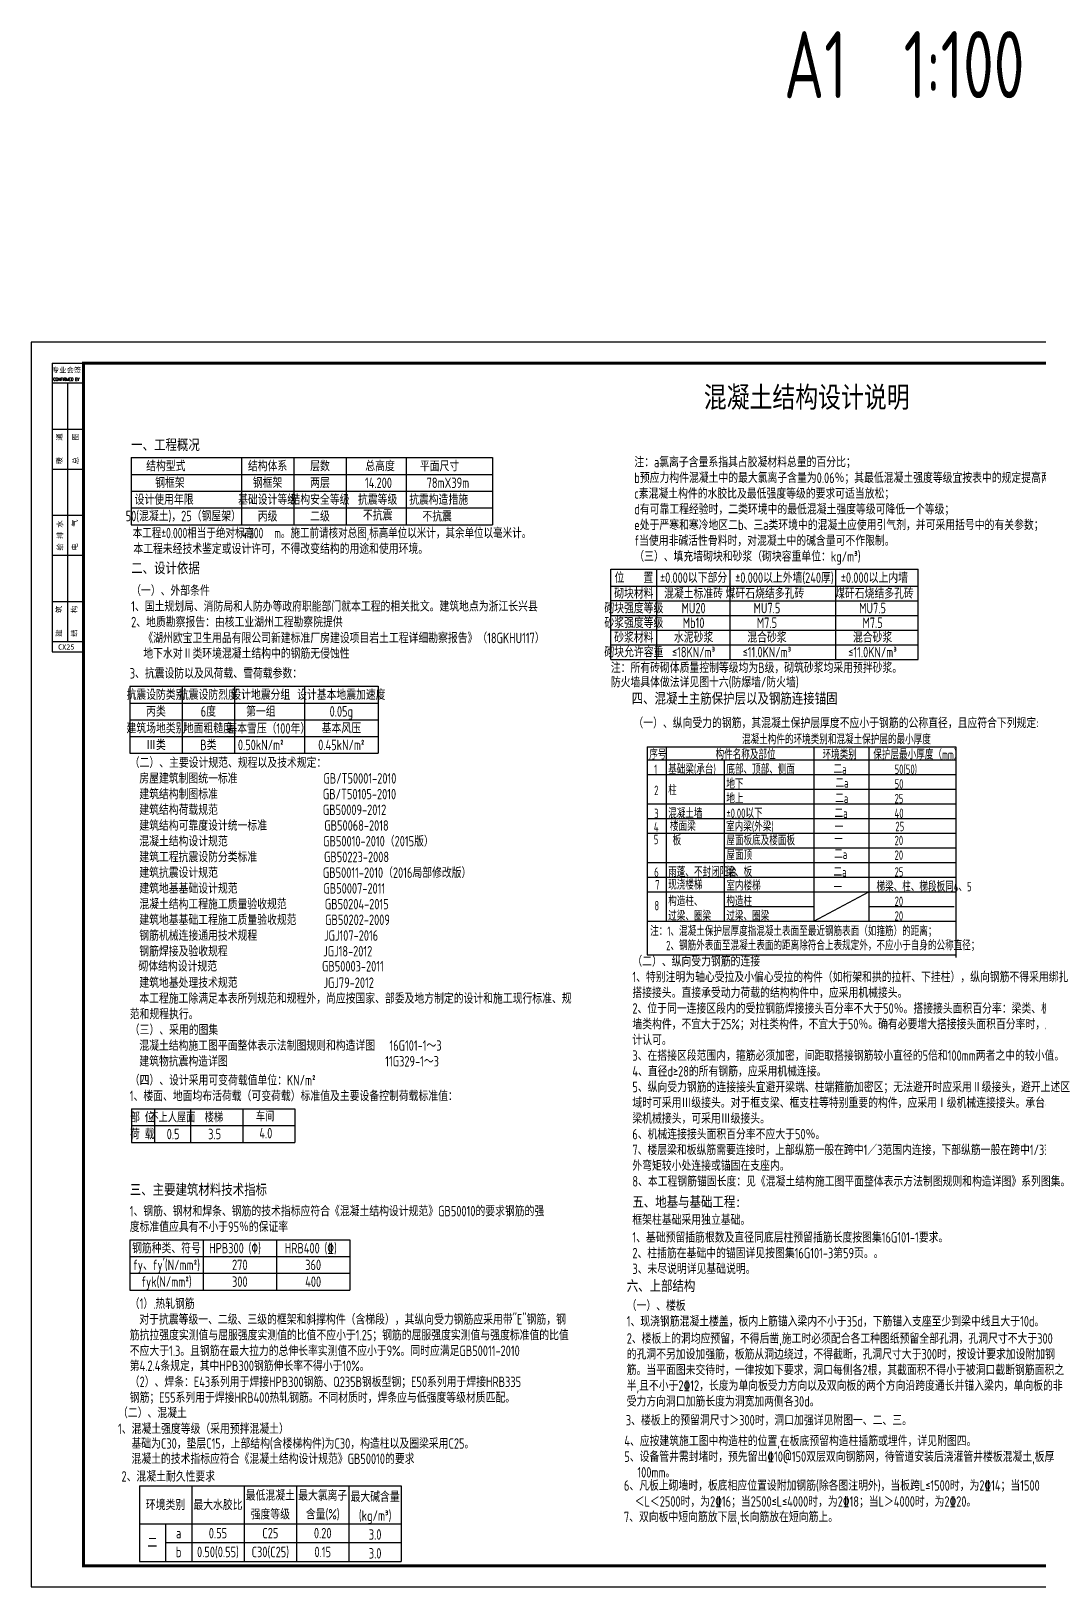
# Model space of a CAD drawing. Extents: x -138012 to 2129925, y -311560 to 0.
# Drawn here: x -60564 to -12482, y -186039 to -111801 of the extents above; entities that cross this region are included whole.
import ezdxf
from ezdxf.enums import TextEntityAlignment as Align

# ---------------------------------------------------------------- set-up
doc = ezdxf.new("R2010")
doc.units = 0
doc.header["$LTSCALE"] = 1000
doc.header["$MEASUREMENT"] = 0
doc.layers.get('0').update_dxf_attribs({"linetype": 'CONTINUOUS'})
for name, color, linetype in [('3', 3, 'CONTINUOUS'), ('G', 3, 'CONTINUOUS'), ('TAB', 7, 'CONTINUOUS'), ('TEXT', 7, 'CONTINUOUS'), ('图框', 4, 'CONTINUOUS')]:
    doc.layers.add(name, color=color, linetype=linetype)
doc.styles.add('FF', font='tssdeng.shx', dxfattribs={"width": 0.7, "bigfont": 'tssdchn.shx'})
doc.styles.add('iIcon2', font='')
doc.styles.add('MIMI-TKWZ', font='romanc.shx', dxfattribs={"width": 0.75, "oblique": 15, "bigfont": 'bigfont.shx'})
doc.styles.add('tss', font='tssdeng.shx', dxfattribs={"width": 0.75, "bigfont": 'tssdchn.shx'})
doc.styles.add('TSSD', font='Tssdeng.shx', dxfattribs={"width": 0.8, "bigfont": 'tssdchn.shx'})
doc.styles.add('黑体', font='simhei.ttf')
doc.styles.get('iIcon2').set_extended_font_data('SimSun')

# ---------------------------------------------------------------- blocks, each defined once
blk = doc.blocks.new('654634')
at = {"layer": '图框'}
for p, q in [((71967, -136041), (73467, -136041)), ((71967, -136041), (71967, -149325)), ((71967, -136987), (73467, -136987)), ((71967, -139193), (73467, -139193)), ((71967, -141099), (73467, -141099)), ((71967, -143306), (73467, -143306)), ((71967, -145212), (73467, -145212)), ((71967, -147419), (73467, -147419)), ((71967, -149325), (73467, -149325)), ((71967, -149325), (71967, -149825)), ((71967, -149825), (73467, -149825))]:
    blk.add_line(p, q, dxfattribs=at)
blk.add_lwpolyline([(72717, -149325), (72717, -136987)], dxfattribs=at)
at = {"layer": '图框', "style": 'iIcon2'}
for s, p in [('专业会签', (71956, -136500)), ('CX25', (72252, -149714))]:
    blk.add_text(s, height=250, dxfattribs=at).set_placement(p)
at = {"layer": '图框', "style": 'MIMI-TKWZ', "width": 0.75}
blk.add_text('CONFIRMED BY', height=145, dxfattribs=at).set_placement((72026, -136885))
at = {"layer": '图框', "style": 'iIcon2'}
for s, p in [('暖    通', (72436, -140877)), ('总    图', (73213, -140877)), ('给 排 水', (72469, -144990)), ('电    气', (73176, -144990)), ('建    筑', (72418, -149103)), ('结    构', (73149, -149103))]:
    blk.add_text(s, height=250, rotation=90, dxfattribs=at).set_placement(p)

msp = doc.modelspace()

# ---------------------------------------------------------------- linework, layer by layer
at = {"linetype": 'ByBlock'}
for p in [(-32904.967, -141781.858), (-28984.756, -141781.858)]:
    msp.add_line(p, (-18245.827, -141781.858), dxfattribs=at)
at = {"color": 7}
for p, q in [((-31176.508, -145958.987), (-31176.508, -155879.198)), ((-31176.508, -145958.987), (-16437.935, -145958.987)), ((-31176.508, -145958.987), (-16437.935, -145958.987)), ((-30270.322, -145958.987), (-30270.322, -152179.223)), ((-23217.3, -145958.987), (-23217.3, -152179.223)), ((-20601.772, -145958.987), (-20601.772, -152179.223)), ((-16437.935, -145958.987), (-16437.935, -155998.415)), ((-31176.508, -146578.848), (-16437.935, -146578.848)), ((-27494.336, -146578.848), (-27494.336, -152179.223)), ((-31176.508, -147278.848), (-16437.935, -147278.848)), ((-31176.508, -147278.848), (-16437.935, -147278.848)), ((-27494.336, -147978.848), (-16437.935, -147978.848)), ((-31176.508, -148678.848), (-16437.935, -148678.848)), ((-31176.508, -149378.848), (-16437.935, -149378.848)), ((-31176.508, -149378.848), (-16524.653, -149378.848)), ((-31089.79, -149378.848), (-16437.935, -149378.848)), ((-31176.508, -150078.848), (-16437.935, -150078.848)), ((-27494.336, -150078.848), (-16437.935, -150078.848)), ((-27494.336, -150078.848), (-16437.935, -150078.848)), ((-31176.508, -151478.848), (-16437.935, -151478.848)), ((-31176.508, -152179.223), (-16524.653, -152179.223)), ((-31176.508, -152179.223), (-16524.653, -152179.223)), ((-31176.508, -152179.223), (-16524.653, -152179.223)), ((-31176.508, -152179.223), (-16437.935, -152179.223)), ((-30270.322, -152179.223), (-30270.322, -154278.848)), ((-27494.336, -152178.848), (-16524.653, -152178.848)), ((-27494.336, -152179.223), (-27494.336, -154278.848)), ((-23217.3, -152179.223), (-23217.3, -154278.848)), ((-20601.772, -152179.223), (-20601.772, -154278.848)), ((-31176.508, -152878.848), (-16524.653, -152878.848)), ((-27494.336, -153578.848), (-23217.3, -153578.848)), ((-20601.772, -153578.848), (-16524.653, -153578.848)), ((-31176.508, -154278.848), (-16437.935, -154278.848)), ((-31176.508, -155879.198), (-16437.935, -155879.198))]:
    msp.add_line(p, q, dxfattribs=at)
msp.add_lwpolyline([(-60563.781, -186039.453), (23536.219, -186039.453), (23536.219, -126639.453), (-60563.781, -126639.453)], close=True)
at = {"const_width": 80}
msp.add_lwpolyline([(-58063.781, -185039.453), (22536.219, -185039.453), (22536.219, -127639.453), (-58063.781, -127639.453)], close=True, dxfattribs=at)
at = {"layer": '3', "const_width": 100}
msp.add_lwpolyline([(-58063.779, -127639.453), (16036.221, -127639.453), (16036.221, -185039.453), (-58063.779, -185039.453)], close=True, dxfattribs=at)
at = {"layer": 'G', "color": 7}
for p, q in [((-31176.508, -145958.987), (-16437.935, -145958.987)), ((-31176.508, -145958.987), (-16437.935, -145958.987)), ((-31176.508, -146578.848), (-16437.935, -146578.848)), ((-31176.508, -147278.848), (-16437.935, -147278.848)), ((-31176.508, -147278.848), (-16437.935, -147278.848)), ((-31176.508, -148678.848), (-16437.935, -148678.848)), ((-31176.508, -149378.848), (-16437.935, -149378.848)), ((-31176.508, -150078.848), (-16437.935, -150078.848)), ((-27494.336, -150778.848), (-16437.935, -150778.848)), ((-31176.508, -151478.848), (-16437.935, -151478.848)), ((-31176.508, -151478.848), (-16437.935, -151478.848)), ((-31176.508, -152178.848), (-16437.935, -152178.848)), ((-31176.508, -152878.473), (-16437.935, -152878.473)), ((-23217.3, -154278.848), (-20601.772, -152878.848))]:
    msp.add_line(p, q, dxfattribs=at)
at = {"layer": 'TAB'}
for p, q in [((-55789.625, -132153.425), (-38553.837, -132153.425)), ((-55789.625, -132153.425), (-55789.625, -135353.425)), ((-50530.575, -132153.425), (-50530.575, -135353.425)), ((-48030.575, -132153.425), (-48030.575, -135353.425)), ((-45530.575, -132153.425), (-45530.575, -135353.425)), ((-42675.265, -132153.425), (-42675.265, -135353.425)), ((-38553.837, -132153.425), (-38553.837, -135353.425)), ((-55789.625, -132953.425), (-38553.837, -132953.425)), ((-55789.625, -133753.425), (-38553.837, -133753.425)), ((-55789.625, -134553.425), (-38553.837, -134553.425)), ((-55789.625, -135353.425), (-38553.837, -135353.425)), ((-55856.524, -143062.628), (-55856.524, -146262.628)), ((-55856.523, -143062.628), (-44013.134, -143062.628)), ((-53356.523, -143062.628), (-53356.523, -146262.628)), ((-50856.523, -143062.628), (-50856.523, -146262.628)), ((-47513.134, -143062.628), (-47513.134, -146262.628)), ((-44013.134, -143062.628), (-44013.134, -146262.628)), ((-55856.523, -143862.628), (-44013.134, -143862.628)), ((-55856.523, -144662.628), (-44013.134, -144662.628)), ((-55856.523, -145462.628), (-44013.134, -145462.628)), ((-55856.523, -146262.628), (-44013.134, -146262.628)), ((-55774.397, -163229.404), (-55774.397, -164829.404)), ((-55774.396, -163229.404), (-54670.616, -163229.404)), ((-54670.616, -163229.404), (-54670.616, -164829.404)), ((-54670.616, -163229.404), (-52956.383, -163229.404)), ((-54670.616, -163229.404), (-54670.616, -164829.404)), ((-52956.383, -163229.404), (-52956.383, -164829.404)), ((-52956.383, -163229.404), (-52956.383, -164829.404)), ((-52956.383, -163229.404), (-52956.383, -164829.404)), ((-52956.383, -163229.404), (-47973.875, -163229.404)), ((-52956.383, -163229.404), (-52956.383, -164829.404)), ((-50465.129, -163229.404), (-50465.129, -164829.404)), ((-50465.129, -163229.404), (-50465.129, -164829.404)), ((-50465.129, -163229.404), (-50465.129, -164829.404)), ((-47973.875, -163229.404), (-47973.875, -164829.404)), ((-47973.875, -163229.404), (-47973.875, -164829.404)), ((-47973.875, -163229.404), (-47973.875, -164829.404)), ((-55774.396, -164029.404), (-54670.616, -164029.404)), ((-54670.616, -164029.404), (-52956.383, -164029.404)), ((-52956.383, -164029.404), (-47973.875, -164029.404)), ((-55774.397, -164829.404), (-47973.874, -164829.403)), ((-52956.383, -164829.404), (-47973.875, -164829.404)), ((-52956.383, -164829.404), (-47973.875, -164829.404)), ((-55400.512, -181223.813), (-42900.512, -181223.813)), ((-55400.512, -181223.813), (-55400.512, -184823.813)), ((-52900.512, -181223.813), (-52900.512, -184823.813)), ((-50400.512, -181223.813), (-50400.512, -184823.813)), ((-47900.512, -181223.813), (-47900.512, -184823.813)), ((-45400.512, -181223.813), (-45400.512, -184823.813)), ((-42900.512, -181223.813), (-42900.512, -184823.813)), ((-55400.512, -183023.813), (-42900.512, -183023.813)), ((-55400.512, -183023.813), (-42900.512, -183023.813)), ((-54150.512, -183023.813), (-54150.512, -184823.813)), ((-54150.512, -183923.813), (-42900.512, -183923.813)), ((-55400.512, -184823.813), (-42900.512, -184823.813))]:
    msp.add_line(p, q, dxfattribs=at)
at = {"layer": 'TEXT', "color": 7}
for p, q in [((-32904.967, -137481.858), (-18245.827, -137481.858)), ((-32904.967, -141781.858), (-32904.967, -137481.858)), ((-30704.967, -141781.857), (-30704.967, -137481.857)), ((-28984.756, -137481.858), (-18245.827, -137481.858)), ((-27204.967, -141781.857), (-27204.967, -137481.857)), ((-22166.038, -141781.857), (-22166.038, -137481.857)), ((-18245.827, -141781.858), (-18245.827, -137481.857)), ((-18245.827, -141781.858), (-18245.827, -137481.858)), ((-32904.967, -138281.857), (-18245.827, -138281.857)), ((-28984.756, -138281.857), (-18245.827, -138281.858)), ((-30704.967, -138981.857), (-32904.967, -138981.857)), ((-30704.967, -138981.857), (-18245.827, -138981.857)), ((-26784.756, -138981.857), (-18245.827, -138981.858)), ((-32904.967, -139681.857), (-22166.038, -139681.857)), ((-22166.038, -139681.857), (-18245.827, -139681.857)), ((-18245.827, -139681.857), (-18245.827, -139681.858)), ((-30704.967, -140381.857), (-32904.967, -140381.857)), ((-30704.967, -140381.857), (-22166.038, -140381.857)), ((-22166.038, -140381.857), (-18245.827, -140381.857)), ((-18245.827, -140381.857), (-18245.827, -140381.858)), ((-32904.967, -141081.857), (-22166.038, -141081.857)), ((-22166.038, -141081.857), (-18245.827, -141081.857)), ((-18245.827, -141081.857), (-18245.827, -141081.858)), ((-55856.524, -169475.195), (-55856.524, -171875.195)), ((-55856.523, -169475.195), (-45356.523, -169475.195)), ((-52356.523, -169475.195), (-52356.523, -171875.195)), ((-48856.523, -169475.195), (-48856.523, -171875.195)), ((-45356.523, -169475.195), (-45356.523, -171875.195)), ((-55856.523, -170275.195), (-45356.523, -170275.195)), ((-55856.523, -171075.195), (-45356.523, -171075.195)), ((-55606.523, -171075.195), (-45356.523, -171075.195)), ((-55856.523, -171875.195), (-45356.523, -171875.195))]:
    msp.add_line(p, q, dxfattribs=at)
at = {"layer": '图框'}
msp.add_lwpolyline([(-60563.779, -186039.453), (23536.221, -186039.453), (23536.221, -126639.453), (-60563.779, -126639.453)], close=True, dxfattribs=at)
at = {"layer": '图框', "const_width": 140}
msp.add_lwpolyline([(-58063.779, -127639.453), (22536.221, -127639.453), (22536.221, -185039.453), (-58063.779, -185039.453)], close=True, dxfattribs=at)

# ---------------------------------------------------------------- block references
at = {"layer": 'TEXT'}
msp.add_blockref('654634', (-131530.564, 8401.996), dxfattribs=at)

# ---------------------------------------------------------------- texts
at = {"color": 7, "style": 'TSSD', "width": 0.7}
for s, p in [('混凝土构件的环境类别和混凝土保护层的最小厚度', (-26646.042, -145828.167)), ('序号', (-31074.439, -146548.742)), ('构件名称及部位', (-27908.41, -146548.742)), ('环境类别', (-22805.571, -146548.742)), ('保护层最小厚度（mm）', (-20381.221, -146548.742)), ('1', (-30835.086, -147248.742)), ('基础梁(承台)', (-30168.253, -147248.742)), ('底部、顶部、侧面', (-27392.267, -147248.742)), ('二a', (-22276.575, -147241.863)), ('50(50)', (-19367.404, -147248.742)), ('地下', (-27392.267, -147948.742)), ('二a', (-22188.429, -147905.285)), ('50', (-19367.404, -147948.742)), ('2', (-30835.086, -148255.41)), ('柱', (-30168.253, -148255.41)), ('地上', (-27392.267, -148648.742)), ('二a', (-22196.619, -148637.966)), ('25', (-19367.404, -148648.742)), ('3', (-30835.086, -149356.487)), ('混凝土墙', (-30168.253, -149356.487)), ('%%P0.00以下', (-27392.267, -149348.742)), ('二a', (-22227.385, -149348.742)), ('40', (-19367.404, -149348.742)), ('4', (-30853.517, -150000.758)), ('楼面梁', (-30081.534, -149965.053)), ('室内梁(外梁)', (-27404.131, -149984.331)), ('一', (-22224.71, -150006.13)), ('25', (-19330.459, -149978.165)), ('5', (-30853.517, -150599.299)), ('板', (-29955.737, -150645.193)), ('屋面板底及楼面板', (-27392.267, -150647.283)), ('一', (-22249.612, -150603.464)), ('20', (-19367.404, -150647.283)), ('屋面顶', (-27392.267, -151347.283)), ('二a', (-22249.612, -151303.464)), ('20', (-19367.404, -151347.283)), ('6', (-30835.086, -152156.487)), ('雨蓬、不封闭阳台', (-30168.253, -152156.3)), ('梁、板', (-27392.267, -152149.117)), ('二a', (-22278.658, -152149.117)), ('25', (-19367.404, -152149.117)), ('7', (-30791.848, -152764.766)), ('现浇楼梯', (-30168.253, -152764.766)), ('室内楼梯', (-27392.267, -152806.002)), ('一', (-22278.658, -152886.775)), ('梯梁、柱、梯段板同4、5', (-20229.819, -152848.742)), ('8', (-30825.818, -153755.043)), ('构造柱、', (-30168.253, -153548.742)), ('构造柱', (-27392.267, -153548.742)), ('20', (-19367.404, -153548.742)), ('过梁、圈梁', (-30168.253, -154248.742)), ('过梁、圈梁', (-27392.267, -154248.742)), ('20', (-19367.404, -154248.742)), ('注：1、混凝土保护层厚度指混凝土表面至最近钢筋表面（如箍筋）的距离；', (-31029.959, -154978.436)), ('    2、钢筋外表面至混凝土表面的距离除符合上表规定外，不应小于自身的公称直径；', (-31029.959, -155659.996))]:
    msp.add_text(s, height=450, dxfattribs=at).set_placement(p)
at = {"layer": 'TAB', "style": 'tss', "width": 0.75}
for s, p in [('抗震设防类别', (-54606.523, -143462.628)), ('抗震设防烈度', (-52106.523, -143462.628)), ('设计地震分组', (-49606.523, -143462.628)), ('设计基本地震加速度', (-45763.134, -143462.628)), ('丙类', (-54606.523, -144262.628)), ('6度', (-52106.523, -144262.628)), ('第一组', (-49606.523, -144262.628)), ('0.05g', (-45763.134, -144262.628)), ('建筑场地类别', (-54606.523, -145062.628)), ('地面粗糙度', (-52106.523, -145062.628)), ('基本雪压（100年）', (-49225.604, -145075.501)), ('基本风压', (-45763.134, -145062.628)), ('Ⅲ类', (-54606.523, -145862.628)), ('B类', (-52106.523, -145862.628)), ('0.50kN/m%%1402', (-49606.523, -145862.628)), ('0.45kN/m%%1402', (-45763.134, -145862.628)), ('二', (-54775.512, -183923.813)), ('a', (-53525.512, -183473.813)), ('b', (-53525.512, -184373.813))]:
    msp.add_text(s, height=500, dxfattribs=at).set_placement(p, align=Align.MIDDLE_CENTER)
at = {"layer": 'TEXT'}
for s, height, style, width, p in [('A1  1:100', 3200, 'FF', 0.7, (-24643.124, -115000.63)), ('  混凝土结构施工图平面整体表示法制图规则和构造详图   16G101-1～3', 500, 'tss', 0.75, (-55856.524, -160458.186)), ('  建筑物抗震构造详图                                 11G329-1～3', 500, 'tss', 0.75, (-55856.524, -161208.186))]:
    msp.add_text(s, height=height, dxfattribs=dict(at, style=style, width=width)).set_placement(p)
at = {"layer": 'TEXT', "ltscale": 99}
for s, height, style, width, p in [('混凝土结构设计说明', 1000, '黑体', 0.8, (-23558.406, -129261.344)), ('环境类别', 500, 'tss', 0.75, (-54150.512, -182123.813)), ('最大水胶比', 500, 'tss', 0.75, (-51650.512, -182123.813)), ('最低混凝土', 500, 'tss', 0.75, (-49150.512, -181673.813)), ('最大氯离子', 500, 'tss', 0.75, (-46650.512, -181673.813)), ('最大碱含量', 500, 'tss', 0.75, (-44150.512, -181738.813)), ('强度等级', 500, 'tss', 0.75, (-49150.512, -182573.813)), ('含量(%)', 500, 'tss', 0.75, (-46650.512, -182573.813)), ('(kg/m%%1403%%141)', 500, 'tss', 0.75, (-44150.512, -182638.813)), ('0.55', 500, 'tss', 0.75, (-51650.512, -183473.813)), ('C25', 500, 'tss', 0.75, (-49150.512, -183473.813)), ('0.20', 500, 'tss', 0.75, (-46650.512, -183473.813)), ('3.0', 500, 'tss', 0.75, (-44150.512, -183538.813)), ('0.50(0.55)', 500, 'tss', 0.75, (-51650.512, -184373.813)), ('C30(C25)', 500, 'tss', 0.75, (-49150.512, -184373.813)), ('0.15', 500, 'tss', 0.75, (-46650.512, -184373.813)), ('3.0', 500, 'tss', 0.75, (-44150.512, -184438.813))]:
    msp.add_text(s, height=height, dxfattribs=dict(at, style=style, width=width)).set_placement(p, align=Align.MIDDLE_CENTER)
at = {"layer": 'TEXT', "color": 1, "style": '黑体', "width": 0.8}
for s, p in [('一、工程概况', (-55789.625, -131785.805)), ('二、设计依据', (-55789.625, -137666.043)), ('四、混凝土主筋保护层以及钢筋连接锚固', (-31910.145, -143888.706)), ('三、主要建筑材料技术指标', (-55856.524, -167326.996)), ('五、地基与基础工程:', (-31876.693, -167908.985)), ('六、上部结构', (-32146.776, -171918.287))]:
    msp.add_text(s, height=500, dxfattribs=at).set_placement(p)
at = {"layer": 'TEXT', "color": 7, "style": 'tss', "width": 0.75}
for s, p in [('注：a氯离子含量系指其占胶凝材料总量的百分比；', (-31783.706, -132614.238)), ('b预应力构件混凝土中的最大氯离子含量为0.06％；其最低混凝土强度等级宜按表中的规定提高两个等级；', (-31783.706, -133364.238)), ('c素混凝土构件的水胶比及最低强度等级的要求可适当放松；', (-31783.706, -134114.238)), ('d有可靠工程经验时，二类环境中的最低混凝土强度等级可降低一个等级；', (-31783.706, -134864.238)), ('e处于严寒和寒冷地区二b、三a类环境中的混凝土应使用引气剂，并可采用括号中的有关参数；', (-31783.706, -135614.238)), ('f当使用非碱活性骨料时，对混凝土中的碱含量可不作限制。', (-31783.706, -136364.238)), ('  本工程未经技术鉴定或设计许可，不得改变结构的用途和使用环境。', (-56141.604, -136751.359)), ('（三）、填充墙砌块和砂浆（砌块容重单位：kg/m%%1403%%141)', (-31783.706, -137114.238)), ('（一）、外部条件', (-55789.625, -138748.531)), ('1、国土规划局、消防局和人防办等政府职能部门就本工程的相关批文。建筑地点为浙江长兴县', (-55789.625, -139498.531)), ('《湖州欧宝卫生用品有限公司新建标准厂房建设项目岩土工程详细勘察报告》（18GKHU117）', (-55210.872, -141009.24)), ('注：所有砖砌体质量控制等级均为B级，砌筑砂浆均采用预拌砂浆。', (-32904.967, -142429.792)), ('防火墙具体做法详见图十六(防爆墙/防火墙)', (-32904.967, -143114.956)), ('（一）、纵向受力的钢筋，其混凝土保护层厚度不应小于钢筋的公称直径，且应符合下列规定:', (-31826.18, -145063.041)), ('（二）、主要设计规范、规程以及技术规定：', (-55856.524, -146958.186)), ('  房屋建筑制图统一标准                  GB/T50001-2010', (-55856.524, -147708.186)), ('  建筑结构制图标准                      GB/T50105-2010', (-55856.524, -148458.186)), ('  建筑结构荷载规范                      GB50009-2012', (-55856.524, -149208.186)), ('  建筑结构可靠度设计统一标准            GB50068-2018', (-55856.524, -149958.186)), ('  混凝土结构设计规范                    GB50010-2010（2015版）', (-55856.524, -150708.186)), ('  建筑工程抗震设防分类标准              GB50223-2008', (-55856.524, -151458.186)), ('  建筑抗震设计规范                      GB50011-2010（2016局部修改版）', (-55856.524, -152208.186)), ('  建筑地基基础设计规范                  GB50007-2011', (-55856.524, -152958.186)), ('  混凝土结构工程施工质量验收规范        GB50204-2015', (-55856.524, -153708.186)), ('  建筑地基基础工程施工质量验收规范      GB50202-2009', (-55856.524, -154458.186)), ('  钢筋机械连接通用技术规程              JGJ107-2016', (-55856.524, -155208.186)), ('  钢筋焊接及验收规程                    JGJ18-2012', (-55856.524, -155958.186)), ('（二）、纵向受力钢筋的连接', (-31876.693, -156436.27)), ('砌体结构设计规范                      GB50003-2011', (-55442.659, -156675.044)), ('1、特别注明为轴心受拉及小偏心受拉的构件（如桁架和拱的拉杆、下挂柱），纵向钢筋不得采用绑扎', (-31876.693, -157186.27)), ('  建筑地基处理技术规范                  JGJ79-2012', (-55856.524, -157458.186)), ('搭接接头。直接承受动力荷载的结构构件中，应采用机械接头。', (-31876.693, -157936.27)), ('范和规程执行。', (-55856.524, -158958.186)), ('2、位于同一连接区段内的受拉钢筋焊接接头百分率不大于50％。搭接接头面积百分率：梁类、板类及', (-31876.693, -158686.27)), ('（三）、采用的图集', (-55856.524, -159708.186)), ('墙类构件，不宜大于25%%%；对柱类构件，不宜大于50％。确有必要增大搭接接头面积百分率时，应经设', (-31876.693, -159436.27)), ('计认可。', (-31876.693, -160186.27)), ('3、在搭接区段范围内，箍筋必须加密，间距取搭接钢筋较小直径的5倍和100mm两者之中的较小值。', (-31876.693, -160936.27)), ('（四）、设计采用可变荷载值单位：KN/m%%1402', (-55856.524, -162111.784)), ('4、直径d≥28的所有钢筋，应采用机械连接。', (-31876.693, -161686.27)), ('5、纵向受力钢筋的连接接头宜避开梁端、柱端箍筋加密区；无法避开时应采用Ⅱ级接头，避开上述区', (-31876.693, -162436.27)), ('域时可采用Ⅲ级接头。对于框支梁、框支柱等特别重要的构件，应采用Ⅰ级机械连接接头。承台、地基', (-31876.693, -163186.27)), ('梁机械接头，可采用Ⅲ级接头。', (-31876.693, -163936.27)), ('6、机械连接接头面积百分率不应大于50％。', (-31876.693, -164686.27)), ('7、楼层梁和板纵筋需要连接时，上部纵筋一般在跨中1／3范围内连接，下部纵筋一般在跨中1/3范围之', (-31876.693, -165436.27)), ('外弯矩较小处连接或锚固在支座内。', (-31876.693, -166186.27)), ('8、本工程钢筋锚固长度：见《混凝土结构施工图平面整体表示方法制图规则和构造详图》系列图集。', (-31876.693, -166936.27)), ('1、钢筋、钢材和焊条、钢筋的技术指标应符合《混凝土结构设计规范》GB50010的要求钢筋的强', (-55856.524, -168357.575)), ('框架柱基础采用独立基础。', (-31876.693, -168772.306)), ('1、基础预留插筋根数及直径同底层柱预留插筋长度按图集16G101-1要求。', (-31876.693, -169611.242)), ('2、柱插筋在基础中的锚固详见按图集16G101-3第59页。。', (-31876.693, -170361.242)), ('3、未尽说明详见基础说明。', (-31876.693, -171111.242)), ('（1）.热轧钢筋', (-55856.524, -172775.195)), ('（一）、楼板', (-32146.776, -172866.597)), ('筋抗拉强度实测值与屈服强度实测值的比值不应小于1.25；钢筋的屈服强度实测值与强度标准值的比值', (-55856.524, -174275.195)), ('1、现浇钢筋混凝土楼盖，板内上筋锚入梁内不小于35d，下筋锚入支座至少到梁中线且大于10d。', (-32146.776, -173616.597)), ('2、楼板上的洞均应预留，不得后凿,施工时必须配合各工种图纸预留全部孔洞，孔洞尺寸不大于300', (-32146.776, -174435.785)), ('不应大于1.3。且钢筋在最大拉力的总伸长率实测值不应小于9%%%。同时应满足GB50011-2010', (-55856.524, -175025.195)), ('第4.2.4条规定，其中HPB300钢筋伸长率不得小于10%。', (-55856.524, -175741.235)), ('的孔洞不另加设加强筋，板筋从洞边绕过，不得截断，孔洞尺寸大于300时，按设计要求加设附加钢', (-32146.776, -175185.785)), ('（2）、焊条：E43系列用于焊接HPB300钢筋、Q235B钢板型钢；E50系列用于焊接HRB335', (-55856.524, -176504.812)), ('筋。当平面图未交待时，一律按如下要求，洞口每侧各2根，其截面积不得小于被洞口截断钢筋面积之', (-32146.776, -175935.785)), ('半,且不小于2%%13212，长度为单向板受力方向以及双向板的两个方向沿跨度通长并锚入梁内，单向板的非', (-32146.776, -176685.785)), ('（二）、混凝土   ', (-56416.686, -177984.431)), ('钢筋；E55系列用于焊接HRB400热轧钢筋。不同材质时，焊条应与低强度等级材质匹配。', (-55856.524, -177254.812)), ('受力方向洞口加筋长度为洞宽加两侧各30d。', (-32146.776, -177435.785)), ('1、混凝土强度等级（采用预拌混凝土）', (-56416.686, -178745.115)), ('基础为C30，垫层C15，上部结构(含楼梯构件)为C30，构造柱以及圈梁采用C25。', (-55774.686, -179446.527)), ('混凝土的技术指标应符合《混凝土结构设计规范》GB50010的要求', (-55774.686, -180176.992)), ('5、设备管井需封堵时，预先留出%%13210@150双层双向钢筋网，待管道安装后浇灌管井楼板混凝土,板厚', (-32260.759, -180074.261)), ('100mm。', (-31636.372, -180823.309)), ('6、凡板上砌墙时，板底相应位置设附加钢筋(除各图注明外)，当板跨L≤1500时，为2%%13214；当1500', (-32279.629, -181450.049)), ('＜L＜2500时，为2%%13216；当2500≤L≤4000时，为2%%13218；当L＞4000时，为2%%13220。', (-31766.711, -182215.565)), ('7、双向板中短向筋放下层,长向筋放在短向筋上。', (-32279.629, -182950.049))]:
    msp.add_text(s, height=500, dxfattribs=at).set_placement(p)
for s, height, p in [('结构型式', 500, (-54136.304, -132553.425)), ('结构体系', 500, (-49280.575, -132553.425)), ('层数', 500, (-46780.575, -132553.425)), ('总高度', 500, (-43914.748, -132553.425)), ('平面尺寸', 500, (-41076.242, -132553.425)), ('钢框架', 500, (-53939.555, -133353.425)), ('钢框架', 500, (-49280.575, -133353.425)), ('两层', 500, (-46780.575, -133353.425)), ('14.200', 500, (-43990.839, -133353.425)), ('78mX39m', 500, (-40677.238, -133353.425)), ('设计使用年限', 500, (-54218.295, -134153.425)), ('基础设计等级', 500, (-49280.575, -134153.425)), ('结构安全等级', 500, (-46780.575, -134153.425)), ('抗震等级', 500, (-44030.749, -134153.425)), ('抗震构造措施', 500, (-41121.897, -134153.425)), ('二级', 500, (-46780.575, -134953.425)), ('不抗震', 500, (-44030.749, -134903.925)), ('不抗震', 500, (-41193.279, -134953.425)), ('位    置', 500, (-31804.967, -137881.857)), ('%%p0.000以下部分', 500, (-28954.967, -137881.857)), ('%%P0.000以上外墙(240厚)', 500, (-24620.662, -137881.857)), ('%%P0.000以上内墙', 500, (-20328.125, -137881.857)), ('砌块材料', 500, (-31804.967, -138631.857)), ('混凝土标准砖', 500, (-28954.967, -138631.857)), ('煤矸石烧结多孔砖', 500, (-25551.308, -138631.857)), ('煤矸石烧结多孔砖', 500, (-20327.538, -138631.857)), ('砌块强度等级', 500, (-31804.967, -139331.857)), ('MU20', 500, (-28954.967, -139331.857)), ('MU7.5', 500, (-25454.967, -139331.857)), ('MU7.5', 500, (-20416.038, -139331.857)), ('砂浆强度等级', 500, (-31804.967, -140031.857)), ('Mb10', 500, (-28954.967, -140031.857)), ('M7.5', 500, (-25454.967, -140031.857)), ('M7.5', 500, (-20416.038, -140031.857)), ('砂浆材料', 500, (-31804.967, -140731.857)), ('水泥砂浆', 500, (-28954.967, -140731.857)), ('混合砂浆', 500, (-25454.967, -140731.857)), ('混合砂浆', 500, (-20416.038, -140731.857)), ('砌块允许容重', 500, (-31804.967, -141431.857)), ('≤18KN/m%%1403', 500, (-28954.967, -141431.857)), ('≤11.0KN/m%%1403', 500, (-25454.967, -141431.857)), ('≤11.0KN/m%%1403', 500, (-20416.038, -141431.857)), ('部 位', 500, (-55259.396, -163629.404)), ('车间', 450, (-49398.797, -163598.003)), ('不上人屋面', 450, (-53823.085, -163640.262)), ('楼梯', 450, (-51841.423, -163640.262)), ('荷 载', 500, (-55259.396, -164429.404)), ('0.5', 500, (-53789.396, -164429.404)), ('3.5', 500, (-51807.734, -164429.404)), ('4.0', 500, (-49365.108, -164387.145)), ('钢筋种类、符号', 500, (-54106.523, -169875.195)), ('HPB300 (%%130)  ', 500, (-50606.523, -169875.195)), ('HRB400 (%%132) ', 500, (-47106.523, -169875.195)), ("f%%142y%%143、f%%142y%%143%%140'%%141(N/mm%%1402%%141)", 500, (-54106.523, -170675.195)), ('270', 500, (-50606.523, -170675.195)), ('360', 500, (-47106.523, -170675.195)), ('f%%142yk%%143(N/mm%%1402%%141)', 500, (-54106.523, -171475.195)), ('300', 500, (-50606.523, -171475.195)), ('400', 500, (-47106.523, -171475.195))]:
    msp.add_text(s, height=height, dxfattribs=at).set_placement(p, align=Align.MIDDLE_CENTER)
at = {"layer": 'TEXT', "color": 7, "ltscale": 99, "style": 'tss', "width": 0.75}
msp.add_text('50(混凝土)，25（钢屋架）', height=500, dxfattribs=at).set_placement((-53303.491, -134938.457), align=Align.MIDDLE_CENTER)
at = {"layer": 'TEXT', "color": 1, "style": 'tss', "width": 0.75}
msp.add_text('丙级', height=500, dxfattribs=at).set_placement((-49280.575, -134953.425), align=Align.MIDDLE_CENTER)
at = {"layer": 'TEXT', "color": 7, "linetype": 'ByBlock', "style": 'tss', "width": 0.7}
for s, p in [('  本工程%%P0.000相当于绝对标高', (-56141.604, -136001.359)), ('4.200', (-50519.341, -136001.359)), ('m。施工前请核对总图,标高单位以米计，其余单位以毫米计。', (-48958.635, -136001.359))]:
    msp.add_text(s, height=500, dxfattribs=at).set_placement(p)
at = {"layer": 'TEXT', "color": 7, "ltscale": 99, "style": 'tss', "width": 0.75}
for s, p in [('2、地质勘察报告：由核工业湖州工程勘察院提供', (-55789.625, -140248.531)), ('  本工程施工除满足本表所列规范和规程外，尚应按国家、部委及地方制定的设计和施工现行标准、规', (-55856.524, -158208.186)), ('度标准值应具有不小于95％的保证率', (-55856.524, -169107.575)), ('  对于抗震等级一、二级、三级的框架和斜撑构件（含梯段），其纵向受力钢筋应采用带"E"钢筋，钢', (-55856.524, -173525.195)), ('2、混凝土耐久性要求', (-56250.101, -181018.048))]:
    msp.add_text(s, height=500, dxfattribs=at).set_placement(p)
at = {"layer": 'TEXT', "color": 6, "style": 'tss', "width": 0.75}
msp.add_text('地下水对Ⅱ类环境混凝土结构中的钢筋无侵蚀性', height=500, dxfattribs=at).set_placement((-55210.872, -141746.603))
at = {"layer": 'TEXT', "ltscale": 99, "style": 'tss', "width": 0.75}
for s, p in [('3、抗震设防以及风荷载、雪荷载参数：', (-55856.524, -142695.008)), ('1、楼面、地面均布活荷载（可变荷载）标准值及主要设备控制荷载标准值：', (-55856.524, -162861.784))]:
    msp.add_text(s, height=500, dxfattribs=at).set_placement(p)
at = {"layer": 'TEXT', "color": 3, "style": 'tss', "width": 0.75}
for s, p in [('3、楼板上的预留洞尺寸＞300时，洞口加强详见附图一、二、三。', (-32187.781, -178334.785)), ('4、应按建筑施工图中构造柱的位置,在板底预留构造柱插筋或埋件，详见附图四。', (-32260.759, -179324.261))]:
    msp.add_text(s, height=500, dxfattribs=at).set_placement(p)

doc.saveas('drawing.dxf')
